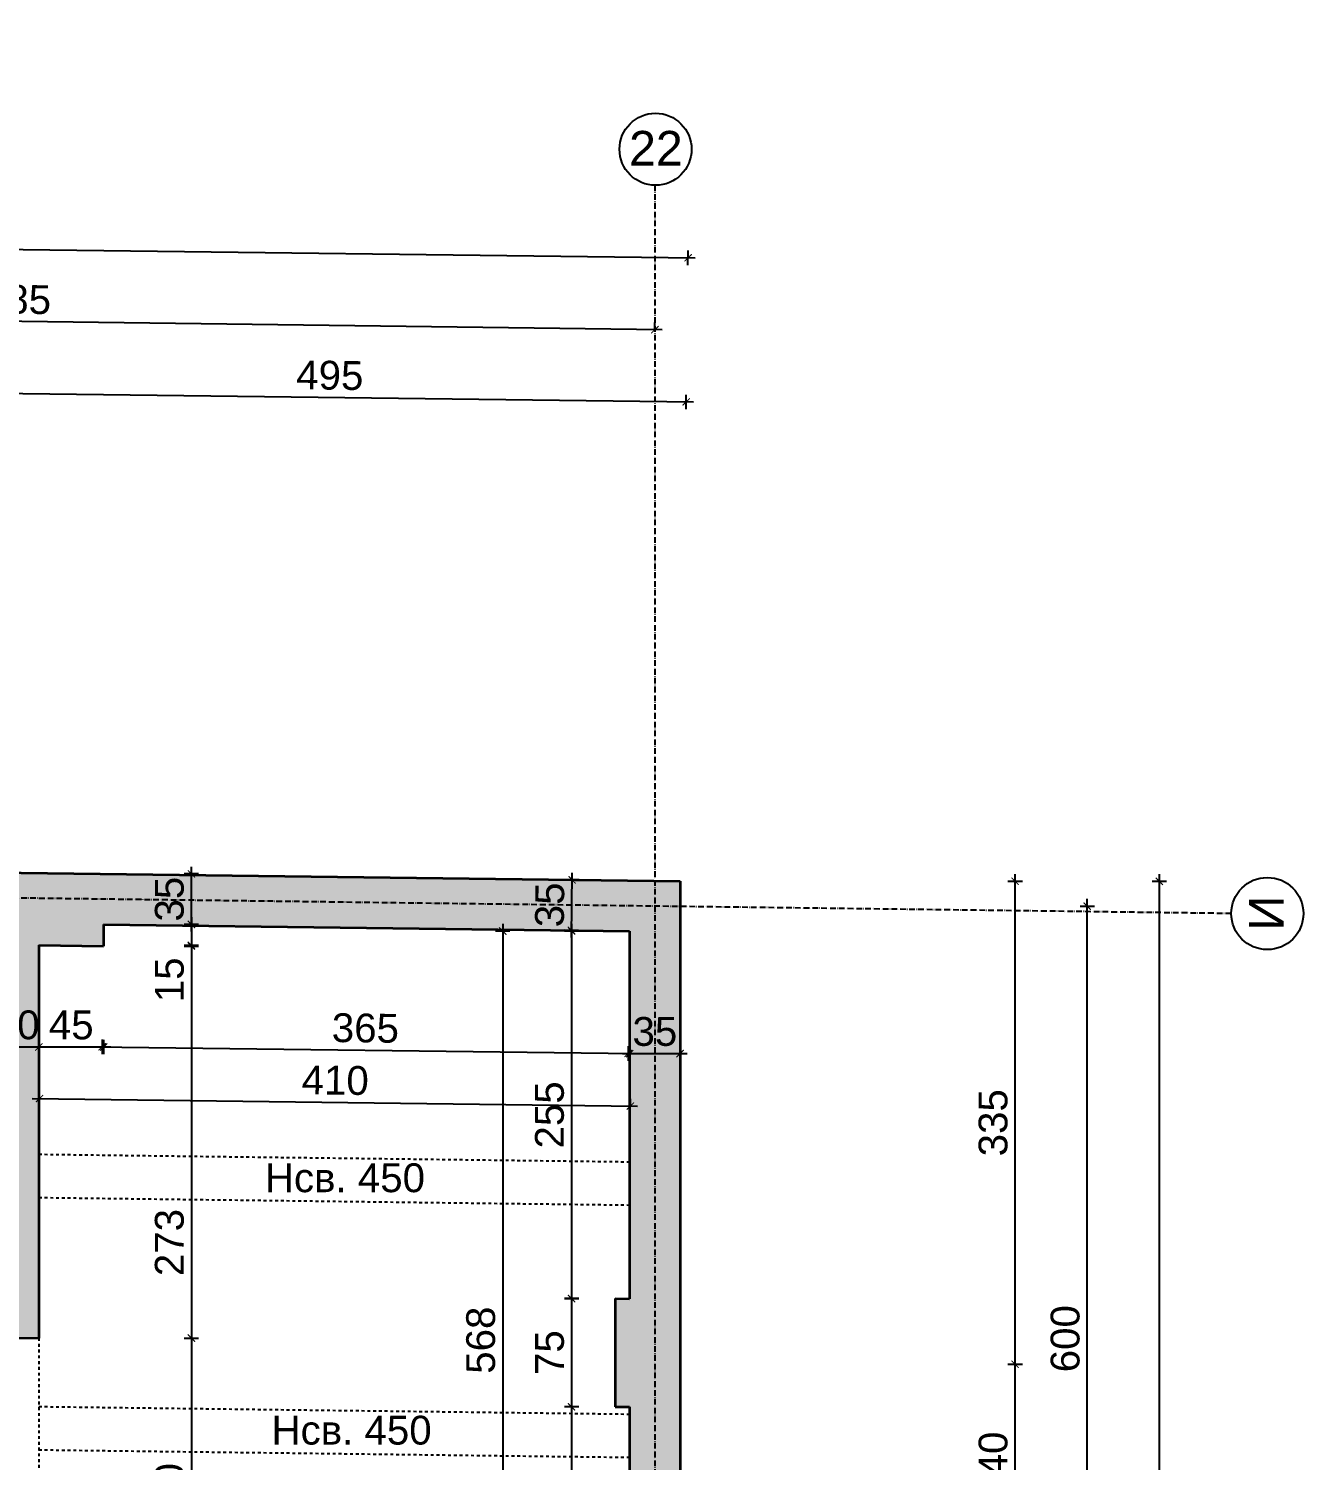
# Model space of a CAD drawing. Header units: inches. Extents: x -72385 to 39588, y -6525 to 66685.
# Drawn here: x -40674 to -39790, y 23572 to 24565 of the extents above; entities that cross this region are included whole.
import ezdxf

# ---------------------------------------------------------------- set-up
doc = ezdxf.new("R2010")
doc.units = ezdxf.units.IN
doc.header["$MEASUREMENT"] = 0
doc.linetypes.add('DashDot', pattern=[0.6, 0.4, -0.1, 0, -0.1])
doc.linetypes.add('Hidden', pattern=[0.4, 0.2, -0.2])
for name, color, linetype, lineweight in [('Надписи Hсв', 252, 'Continuous', 25), ('Надписи коти външни', 252, 'Continuous', 25), ('Надписи коти вътрешни', 252, 'Continuous', 25), ('Надписи Оси', 252, 'Continuous', 25), ('Оси', 252, 'DashDot', 25), ('Пунктир', 253, 'Hidden', 25), ('Разрезни линии', 7, 'Continuous', 35), ('Щрих стени', 254, 'Continuous', 25)]:
    doc.layers.add(name, color=color, linetype=linetype, lineweight=lineweight)
doc.styles.add('Arial Regular', font='arial.ttf')
doc.styles.get("Standard").update_dxf_attribs({"font": 'arial.ttf'})
doc.dimstyles.new('Annotative', dxfattribs={"dimscale": 0, "dimtxt": 20, "dimasz": 5, "dimexe": 5, "dimexo": 5, "dimgap": 5, "dimtad": 1, "dimdec": 0, "dimzin": 0, "dimdsep": 46, "dimtxsty": 'Standard', "dimblk": 'ARCHTICK', "dimcen": 5, "dimdle": 5, "dimadec": 0, "dimazin": 0, "dimtfac": 1, "dimtdec": 0, "dimtofl": 0, "dimtmove": 0, "dimatfit": 3, "dimldrblk": 'ARCHTICK', "dimfxl": 5, "dimfxlon": 1, "dimtolj": 1, "dimtzin": 0, "dimarcsym": 1})

# ---------------------------------------------------------------- blocks, each defined once
blk = doc.blocks.new('_ArchTick')
at = {"color": 0, "linetype": 'ByBlock', "const_width": 0.15}
blk.add_lwpolyline([(-0.5, -0.5), (0.5, 0.5)], dxfattribs=at)
blk = doc.blocks.new('*D2881')
at = {"layer": 'Defpoints', "color": 0, "ltscale": 50, "transparency": 16777216}
for p in [(-40622.34, 23943.6), (-40257.34, 23938.96), (-40258.42, 23854.05)]:
    blk.add_point(p, dxfattribs=at)
at = {"layer": 'Надписи коти вътрешни', "color": 0, "lineweight": -2, "ltscale": 50, "transparency": 16777216}
for p, q in [((-40628.42, 23858.76), (-40253.42, 23853.98)), ((-40623.35, 23863.69), (-40623.48, 23853.69)), ((-40258.35, 23859.04), (-40258.48, 23849.05))]:
    blk.add_line(p, q, dxfattribs=at)
at = {"layer": 'Надписи коти вътрешни', "color": 0, "lineweight": -2, "ltscale": 50, "transparency": 16777216, "xscale": 5, "yscale": 5, "zscale": 5}
for p, rotation in [((-40623.42, 23858.69), 179.2706286525457), ((-40258.42, 23854.05), 359.2706286525457)]:
    blk.add_blockref('_ArchTick', p, dxfattribs=dict(at, rotation=rotation))
at = {"layer": 'Надписи коти вътрешни', "color": 0, "ltscale": 50, "transparency": 16777216, "insert": (-40440.72, 23871.59), "char_height": 20, "attachment_point": 5, "rotation": 359.27063}
blk.add_mtext('\\A1;365', dxfattribs=at)
blk = doc.blocks.new('*D2882')
at = {"layer": 'Defpoints', "color": 0, "ltscale": 50, "transparency": 16777216}
for p in [(-40667.34, 23929.17), (-40622.34, 23928.6), (-40622.34, 23858.57)]:
    blk.add_point(p, dxfattribs=at)
at = {"layer": 'Надписи коти вътрешни', "color": 0, "lineweight": -2, "ltscale": 50, "transparency": 16777216}
for p, q in [((-40672.34, 23858.57), (-40617.34, 23858.57)), ((-40667.34, 23863.57), (-40667.34, 23853.57)), ((-40622.34, 23863.57), (-40622.34, 23853.57))]:
    blk.add_line(p, q, dxfattribs=at)
at = {"layer": 'Надписи коти вътрешни', "color": 0, "lineweight": -2, "ltscale": 50, "transparency": 16777216, "xscale": 5, "yscale": 5, "zscale": 5, "rotation": 180}
blk.add_blockref('_ArchTick', (-40667.34, 23858.57), dxfattribs=at)
at = {"layer": 'Надписи коти вътрешни', "color": 0, "lineweight": -2, "ltscale": 50, "transparency": 16777216, "xscale": 5, "yscale": 5, "zscale": 5}
blk.add_blockref('_ArchTick', (-40622.34, 23858.57), dxfattribs=at)
at = {"layer": 'Надписи коти вътрешни', "color": 0, "ltscale": 50, "transparency": 16777216, "insert": (-40644.84, 23873.74), "char_height": 20, "attachment_point": 5}
blk.add_mtext('\\A1;45', dxfattribs=at)
blk = doc.blocks.new('*D2883')
at = {"layer": 'Defpoints', "color": 0, "ltscale": 50, "transparency": 16777216}
for p in [(-40256.85, 23817.57), (-40667.34, 23784.16), (-40257.34, 23778.94)]:
    blk.add_point(p, dxfattribs=at)
at = {"layer": 'Надписи коти вътрешни', "color": 0, "lineweight": -2, "ltscale": 50, "transparency": 16777216}
for p, q in [((-40666.91, 23817.79), (-40666.78, 23827.79)), ((-40671.85, 23822.85), (-40251.85, 23817.51)), ((-40256.91, 23812.57), (-40256.78, 23822.57))]:
    blk.add_line(p, q, dxfattribs=at)
at = {"layer": 'Надписи коти вътрешни', "color": 0, "lineweight": -2, "ltscale": 50, "transparency": 16777216, "xscale": 5, "yscale": 5, "zscale": 5}
for p, rotation in [((-40666.85, 23822.79), 179.2706286525478), ((-40256.85, 23817.57), 359.2706286525477)]:
    blk.add_blockref('_ArchTick', p, dxfattribs=dict(at, rotation=rotation))
at = {"layer": 'Надписи коти вътрешни', "color": 0, "ltscale": 50, "transparency": 16777216, "insert": (-40461.65, 23835.39), "char_height": 20, "attachment_point": 5, "rotation": 359.27063}
blk.add_mtext('\\A1;410', dxfattribs=at)
blk = doc.blocks.new('*D2884')
at = {"layer": 'Defpoints', "color": 0, "ltscale": 50, "transparency": 16777216}
for p in [(-40257.34, 23938.96), (-40297.67, 23683.93), (-40257.34, 23683.93)]:
    blk.add_point(p, dxfattribs=at)
at = {"layer": 'Надписи коти вътрешни', "color": 0, "lineweight": -2, "ltscale": 50, "transparency": 16777216}
for p, q in [((-40292.67, 23938.96), (-40302.67, 23938.96)), ((-40297.67, 23943.96), (-40297.67, 23678.93)), ((-40292.67, 23683.93), (-40302.67, 23683.93))]:
    blk.add_line(p, q, dxfattribs=at)
at = {"layer": 'Надписи коти вътрешни', "color": 0, "lineweight": -2, "ltscale": 50, "transparency": 16777216, "xscale": 5, "yscale": 5, "zscale": 5}
for p, rotation in [((-40297.67, 23938.96), 90), ((-40297.67, 23683.93), 270)]:
    blk.add_blockref('_ArchTick', p, dxfattribs=dict(at, rotation=rotation))
at = {"layer": 'Надписи коти вътрешни', "color": 0, "ltscale": 50, "transparency": 16777216, "insert": (-40312.89, 23811.44), "char_height": 20, "attachment_point": 5, "rotation": 90}
blk.add_mtext('\\A1;255', dxfattribs=at)
blk = doc.blocks.new('*D2885')
at = {"layer": 'Defpoints', "color": 0, "ltscale": 50, "transparency": 16777216}
for p in [(-40267.34, 23684.06), (-40297.67, 23609.06), (-40267.34, 23609.06)]:
    blk.add_point(p, dxfattribs=at)
at = {"layer": 'Надписи коти вътрешни', "color": 0, "lineweight": -2, "ltscale": 50, "transparency": 16777216}
for p, q in [((-40297.67, 23689.06), (-40297.67, 23604.06)), ((-40292.67, 23684.06), (-40302.67, 23684.06)), ((-40292.67, 23609.06), (-40302.67, 23609.06))]:
    blk.add_line(p, q, dxfattribs=at)
at = {"layer": 'Надписи коти вътрешни', "color": 0, "lineweight": -2, "ltscale": 50, "transparency": 16777216, "xscale": 5, "yscale": 5, "zscale": 5}
for p, rotation in [((-40297.67, 23684.06), 90), ((-40297.67, 23609.06), 270)]:
    blk.add_blockref('_ArchTick', p, dxfattribs=dict(at, rotation=rotation))
at = {"layer": 'Надписи коти вътрешни', "color": 0, "ltscale": 50, "transparency": 16777216, "insert": (-40312.84, 23646.56), "char_height": 20, "attachment_point": 5, "rotation": 90}
blk.add_mtext('\\A1;75', dxfattribs=at)
blk = doc.blocks.new('*D2886')
at = {"layer": 'Defpoints', "color": 0, "ltscale": 50, "transparency": 16777216}
for p in [(-40257.34, 23608.93), (-40297.67, 23371.41), (-40257.34, 23371.41)]:
    blk.add_point(p, dxfattribs=at)
at = {"layer": 'Надписи коти вътрешни', "color": 0, "lineweight": -2, "ltscale": 50, "transparency": 16777216}
for p, q in [((-40292.67, 23608.93), (-40302.67, 23608.93)), ((-40297.67, 23613.93), (-40297.67, 23366.41)), ((-40292.67, 23371.41), (-40302.67, 23371.41))]:
    blk.add_line(p, q, dxfattribs=at)
at = {"layer": 'Надписи коти вътрешни', "color": 0, "lineweight": -2, "ltscale": 50, "transparency": 16777216, "xscale": 5, "yscale": 5, "zscale": 5}
for p, rotation in [((-40297.67, 23608.93), 90), ((-40297.67, 23371.41), 270)]:
    blk.add_blockref('_ArchTick', p, dxfattribs=dict(at, rotation=rotation))
at = {"layer": 'Надписи коти вътрешни', "color": 0, "ltscale": 50, "transparency": 16777216, "insert": (-40312.89, 23490.17), "char_height": 20, "attachment_point": 5, "rotation": 90}
blk.add_mtext('\\A1;238', dxfattribs=at)
blk = doc.blocks.new('*D4588')
at = {"layer": 'Defpoints', "color": 0, "ltscale": 50, "transparency": 16777216}
for p in [(-40257.34, 23938.96), (-40345.4, 23371.41), (-40257.34, 23371.41)]:
    blk.add_point(p, dxfattribs=at)
at = {"layer": 'Надписи коти вътрешни', "color": 0, "lineweight": -2, "ltscale": 50, "transparency": 16777216}
for p, q in [((-40340.4, 23938.96), (-40350.4, 23938.96)), ((-40345.4, 23943.96), (-40345.4, 23366.41)), ((-40340.4, 23371.41), (-40350.4, 23371.41))]:
    blk.add_line(p, q, dxfattribs=at)
at = {"layer": 'Надписи коти вътрешни', "color": 0, "lineweight": -2, "ltscale": 50, "transparency": 16777216, "xscale": 5, "yscale": 5, "zscale": 5}
for p, rotation in [((-40345.4, 23938.96), 90), ((-40345.4, 23371.41), 270)]:
    blk.add_blockref('_ArchTick', p, dxfattribs=dict(at, rotation=rotation))
at = {"layer": 'Надписи коти вътрешни', "color": 0, "ltscale": 50, "transparency": 16777216, "insert": (-40360.61, 23655.18), "char_height": 20, "attachment_point": 5, "rotation": 90}
blk.add_mtext('\\A1;568', dxfattribs=at)
blk = doc.blocks.new('*D7330')
at = {"layer": 'Defpoints', "color": 0, "ltscale": 50, "transparency": 16777216}
for p in [(-40622.34, 23943.6), (-40622.34, 23928.6), (-40561.44, 23928.6)]:
    blk.add_point(p, dxfattribs=at)
at = {"layer": 'Надписи коти вътрешни', "color": 0, "lineweight": -2, "ltscale": 50, "transparency": 16777216}
for p, q in [((-40561.44, 23948.6), (-40561.44, 23928.6)), ((-40566.44, 23943.6), (-40556.44, 23943.6)), ((-40566.44, 23928.6), (-40556.44, 23928.6)), ((-40561.44, 23928.6), (-40561.44, 23886.68))]:
    blk.add_line(p, q, dxfattribs=at)
at = {"layer": 'Надписи коти вътрешни', "color": 0, "lineweight": -2, "ltscale": 50, "transparency": 16777216, "xscale": 5, "yscale": 5, "zscale": 5}
for p, rotation in [((-40561.44, 23943.6), 90), ((-40561.44, 23928.6), 270)]:
    blk.add_blockref('_ArchTick', p, dxfattribs=dict(at, rotation=rotation))
at = {"layer": 'Надписи коти вътрешни', "color": 0, "ltscale": 50, "transparency": 16777216, "insert": (-40576.65, 23905.14), "char_height": 20, "attachment_point": 5, "rotation": 90}
blk.add_mtext('\\A1;15', dxfattribs=at)
blk = doc.blocks.new('*D8186')
at = {"layer": 'Defpoints', "color": 0, "ltscale": 50, "transparency": 16777216}
for p in [(-40667.34, 23929.17), (-40667.34, 23656.65), (-40561.44, 23656.65)]:
    blk.add_point(p, dxfattribs=at)
at = {"layer": 'Надписи коти вътрешни', "color": 0, "lineweight": -2, "ltscale": 50, "transparency": 16777216}
for p, q in [((-40566.44, 23929.17), (-40556.44, 23929.17)), ((-40561.44, 23934.17), (-40561.44, 23651.65)), ((-40566.44, 23656.65), (-40556.44, 23656.65))]:
    blk.add_line(p, q, dxfattribs=at)
at = {"layer": 'Надписи коти вътрешни', "color": 0, "lineweight": -2, "ltscale": 50, "transparency": 16777216, "xscale": 5, "yscale": 5, "zscale": 5}
for p, rotation in [((-40561.44, 23929.17), 90), ((-40561.44, 23656.65), 270)]:
    blk.add_blockref('_ArchTick', p, dxfattribs=dict(at, rotation=rotation))
at = {"layer": 'Надписи коти вътрешни', "color": 0, "ltscale": 50, "transparency": 16777216, "insert": (-40576.66, 23722.9), "char_height": 20, "attachment_point": 5, "rotation": 90}
blk.add_mtext('\\A1;273', dxfattribs=at)
blk = doc.blocks.new('*D3110')
at = {"layer": 'Defpoints', "color": 0, "ltscale": 50, "transparency": 16777216}
for p in [(-40667.34, 23656.65), (-40667.34, 23436.63), (-40561.44, 23436.63)]:
    blk.add_point(p, dxfattribs=at)
at = {"layer": 'Надписи коти вътрешни', "color": 0, "lineweight": -2, "ltscale": 50, "transparency": 16777216}
for p, q in [((-40566.44, 23656.65), (-40556.44, 23656.65)), ((-40561.44, 23661.65), (-40561.44, 23431.63)), ((-40566.44, 23436.63), (-40556.44, 23436.63))]:
    blk.add_line(p, q, dxfattribs=at)
at = {"layer": 'Надписи коти вътрешни', "color": 0, "lineweight": -2, "ltscale": 50, "transparency": 16777216, "xscale": 5, "yscale": 5, "zscale": 5}
for p, rotation in [((-40561.44, 23656.65), 90), ((-40561.44, 23436.63), 270)]:
    blk.add_blockref('_ArchTick', p, dxfattribs=dict(at, rotation=rotation))
at = {"layer": 'Надписи коти вътрешни', "color": 0, "ltscale": 50, "transparency": 16777216, "insert": (-40576.65, 23546.64), "char_height": 20, "attachment_point": 5, "rotation": 90}
blk.add_mtext('\\A1;220', dxfattribs=at)
blk = doc.blocks.new('*D5768')
at = {"layer": 'Defpoints', "color": 0, "ltscale": 50, "transparency": 16777216}
for p in [(-41124.84, 24367.53), (-41124.84, 24367.53), (-40239.84, 24356.12)]:
    blk.add_point(p, dxfattribs=at)
at = {"layer": 'Надписи коти външни', "color": 0, "lineweight": -2, "ltscale": 50, "transparency": 16777216}
for p, q in [((-41124.84, 24367.53), (-41124.77, 24372.53)), ((-40234.84, 24356.06), (-41129.84, 24367.6)), ((-40239.84, 24356.12), (-40239.77, 24361.12))]:
    blk.add_line(p, q, dxfattribs=at)
at = {"layer": 'Надписи коти външни', "color": 0, "lineweight": -2, "ltscale": 50, "transparency": 16777216, "xscale": 5, "yscale": 5, "zscale": 5}
for p, rotation in [((-41124.84, 24367.53), 179.2613306404161), ((-40239.84, 24356.12), 359.2613306404161)]:
    blk.add_blockref('_ArchTick', p, dxfattribs=dict(at, rotation=rotation))
at = {"layer": 'Надписи коти външни', "color": 0, "ltscale": 50, "transparency": 16777216, "insert": (-40682.14, 24377.04), "char_height": 20, "attachment_point": 5, "rotation": 359.26133}
blk.add_mtext('\\A1;885', dxfattribs=at)
blk = doc.blocks.new('*D5760')
at = {"layer": 'Defpoints', "color": 0, "ltscale": 50, "transparency": 16777216}
for p in [(-40216.83, 24405.98), (-52317.34, 24127.49), (-40222.34, 23973.51)]:
    blk.add_point(p, dxfattribs=at)
at = {"layer": 'Надписи коти външни', "color": 0, "lineweight": -2, "ltscale": 50, "transparency": 16777216}
for p, q in [((-52311.9, 24554.95), (-52311.77, 24564.95)), ((-52316.83, 24560.02), (-40211.83, 24405.91)), ((-40216.9, 24400.98), (-40216.77, 24410.98))]:
    blk.add_line(p, q, dxfattribs=at)
at = {"layer": 'Надписи коти външни', "color": 0, "lineweight": -2, "ltscale": 50, "transparency": 16777216, "xscale": 5, "yscale": 5, "zscale": 5}
for p, rotation in [((-52311.83, 24559.95), 179.2706286525472), ((-40216.83, 24405.98), 359.2706286525473)]:
    blk.add_blockref('_ArchTick', p, dxfattribs=dict(at, rotation=rotation))
at = {"layer": 'Надписи коти външни', "color": 0, "ltscale": 50, "transparency": 16777216, "insert": (-46264.14, 24498.18), "char_height": 20, "attachment_point": 5, "rotation": 359.27063}
blk.add_mtext('\\A1;12095', dxfattribs=at)
blk = doc.blocks.new('*D5783')
at = {"layer": 'Defpoints', "color": 0, "ltscale": 50, "transparency": 16777216}
for p in [(-40222.34, 23638.49), (-39989.84, 23638.49), (-40222.34, 23498.47)]:
    blk.add_point(p, dxfattribs=at)
at = {"layer": 'Надписи коти външни', "color": 0, "lineweight": -2, "ltscale": 50, "transparency": 16777216}
for p, q in [((-39994.84, 23638.49), (-39984.84, 23638.49)), ((-39989.84, 23493.47), (-39989.84, 23643.49)), ((-39994.84, 23498.47), (-39984.84, 23498.47))]:
    blk.add_line(p, q, dxfattribs=at)
at = {"layer": 'Надписи коти външни', "color": 0, "lineweight": -2, "ltscale": 50, "transparency": 16777216, "xscale": 5, "yscale": 5, "zscale": 5}
for p, rotation in [((-39989.84, 23638.49), 90), ((-39989.84, 23498.47), 270)]:
    blk.add_blockref('_ArchTick', p, dxfattribs=dict(at, rotation=rotation))
at = {"layer": 'Надписи коти външни', "color": 0, "ltscale": 50, "transparency": 16777216, "insert": (-40005.05, 23568.48), "char_height": 20, "attachment_point": 5, "rotation": 90}
blk.add_mtext('\\A1;140', dxfattribs=at)
blk = doc.blocks.new('*D5811')
at = {"layer": 'Defpoints', "color": 0, "ltscale": 50, "transparency": 16777216}
for p in [(-40222.34, 23973.51), (-39989.84, 23973.51), (-40222.34, 23638.49)]:
    blk.add_point(p, dxfattribs=at)
at = {"layer": 'Надписи коти външни', "color": 0, "lineweight": -2, "ltscale": 50, "transparency": 16777216}
for p, q in [((-39989.84, 23633.49), (-39989.84, 23978.51)), ((-39994.84, 23973.51), (-39984.84, 23973.51)), ((-39994.84, 23638.49), (-39984.84, 23638.49))]:
    blk.add_line(p, q, dxfattribs=at)
at = {"layer": 'Надписи коти външни', "color": 0, "lineweight": -2, "ltscale": 50, "transparency": 16777216, "xscale": 5, "yscale": 5, "zscale": 5}
for p, rotation in [((-39989.84, 23973.51), 90), ((-39989.84, 23638.49), 270)]:
    blk.add_blockref('_ArchTick', p, dxfattribs=dict(at, rotation=rotation))
at = {"layer": 'Надписи коти външни', "color": 0, "ltscale": 50, "transparency": 16777216, "insert": (-40005.06, 23806), "char_height": 20, "attachment_point": 5, "rotation": 90}
blk.add_mtext('\\A1;335', dxfattribs=at)
blk = doc.blocks.new('*D5812')
at = {"layer": 'Defpoints', "color": 0, "ltscale": 50, "transparency": 16777216}
for p in [(-40222.34, 23973.51), (-40222.34, 22138.36), (-39889.84, 22138.36)]:
    blk.add_point(p, dxfattribs=at)
at = {"layer": 'Надписи коти външни', "color": 0, "lineweight": -2, "ltscale": 50, "transparency": 16777216}
for p, q in [((-39889.84, 23978.51), (-39889.84, 22133.36)), ((-39894.84, 23973.51), (-39884.84, 23973.51)), ((-39894.84, 22138.36), (-39884.84, 22138.36))]:
    blk.add_line(p, q, dxfattribs=at)
at = {"layer": 'Надписи коти външни', "color": 0, "lineweight": -2, "ltscale": 50, "transparency": 16777216, "xscale": 5, "yscale": 5, "zscale": 5}
for p, rotation in [((-39889.84, 23973.51), 90), ((-39889.84, 22138.36), 270)]:
    blk.add_blockref('_ArchTick', p, dxfattribs=dict(at, rotation=rotation))
at = {"layer": 'Надписи коти външни', "color": 0, "ltscale": 50, "transparency": 16777216, "insert": (-39905.06, 23055.94), "char_height": 20, "attachment_point": 5, "rotation": 90}
blk.add_mtext('\\A1;1835', dxfattribs=at)
blk = doc.blocks.new('*D5815')
at = {"layer": 'Defpoints', "color": 0, "ltscale": 50, "transparency": 16777216}
for p in [(-40239.84, 23956.23), (-39939.84, 23956.23), (-40239.84, 23356.19)]:
    blk.add_point(p, dxfattribs=at)
at = {"layer": 'Надписи коти външни', "color": 0, "lineweight": -2, "ltscale": 50, "transparency": 16777216}
for p, q in [((-39944.84, 23956.23), (-39934.84, 23956.23)), ((-39939.84, 23351.19), (-39939.84, 23961.23)), ((-39944.84, 23356.19), (-39934.84, 23356.19))]:
    blk.add_line(p, q, dxfattribs=at)
at = {"layer": 'Надписи коти външни', "color": 0, "lineweight": -2, "ltscale": 50, "transparency": 16777216, "xscale": 5, "yscale": 5, "zscale": 5}
for p, rotation in [((-39939.84, 23956.23), 90), ((-39939.84, 23356.19), 270)]:
    blk.add_blockref('_ArchTick', p, dxfattribs=dict(at, rotation=rotation))
at = {"layer": 'Надписи коти външни', "color": 0, "ltscale": 50, "transparency": 16777216, "insert": (-39955.05, 23656.21), "char_height": 20, "attachment_point": 5, "rotation": 90}
blk.add_mtext('\\A1;600', dxfattribs=at)
blk = doc.blocks.new('*D5833')
at = {"layer": 'Defpoints', "color": 0, "ltscale": 50, "transparency": 16777216}
for p in [(-40218.1, 24306.04), (-40717.34, 23979.81), (-40222.34, 23973.51)]:
    blk.add_point(p, dxfattribs=at)
at = {"layer": 'Надписи коти външни', "color": 0, "lineweight": -2, "ltscale": 50, "transparency": 16777216}
for p, q in [((-40718.1, 24312.4), (-40213.1, 24305.97)), ((-40713.17, 24307.34), (-40713.04, 24317.34)), ((-40218.17, 24301.04), (-40218.04, 24311.04))]:
    blk.add_line(p, q, dxfattribs=at)
at = {"layer": 'Надписи коти външни', "color": 0, "lineweight": -2, "ltscale": 50, "transparency": 16777216, "xscale": 5, "yscale": 5, "zscale": 5}
for p, rotation in [((-40713.1, 24312.34), 179.2706286525475), ((-40218.1, 24306.04), 359.2706286525475)]:
    blk.add_blockref('_ArchTick', p, dxfattribs=dict(at, rotation=rotation))
at = {"layer": 'Надписи коти външни', "color": 0, "ltscale": 50, "transparency": 16777216, "insert": (-40465.41, 24324.4), "char_height": 20, "attachment_point": 5, "rotation": 359.27063}
blk.add_mtext('\\A1;495', dxfattribs=at)
blk = doc.blocks.new('*D7307')
at = {"layer": 'Defpoints', "color": 0, "ltscale": 10, "transparency": 16777216}
for p in [(-40697.34, 23873.77), (-40667.34, 23873.77), (-40667.34, 23858.57)]:
    blk.add_point(p, dxfattribs=at)
at = {"layer": 'Надписи коти вътрешни', "color": 0, "lineweight": -2, "ltscale": 10, "transparency": 16777216}
for p, q in [((-40702.34, 23858.57), (-40662.34, 23858.57)), ((-40697.34, 23863.57), (-40697.34, 23853.57)), ((-40667.34, 23863.57), (-40667.34, 23853.57))]:
    blk.add_line(p, q, dxfattribs=at)
at = {"layer": 'Надписи коти вътрешни', "color": 0, "lineweight": -2, "ltscale": 10, "transparency": 16777216, "xscale": 5, "yscale": 5, "zscale": 5, "rotation": 180}
blk.add_blockref('_ArchTick', (-40697.34, 23858.57), dxfattribs=at)
at = {"layer": 'Надписи коти вътрешни', "color": 0, "lineweight": -2, "ltscale": 10, "transparency": 16777216, "xscale": 5, "yscale": 5, "zscale": 5}
blk.add_blockref('_ArchTick', (-40667.34, 23858.57), dxfattribs=at)
at = {"layer": 'Надписи коти вътрешни', "color": 0, "ltscale": 10, "transparency": 16777216, "insert": (-40682.34, 23873.79), "char_height": 20, "attachment_point": 5}
blk.add_mtext('\\A1;30', dxfattribs=at)
blk = doc.blocks.new('*D7308')
at = {"layer": 'Defpoints', "color": 0, "ltscale": 10, "transparency": 16777216}
for p in [(-40257.34, 23870.93), (-40222.34, 23870.93), (-40222.34, 23853.98)]:
    blk.add_point(p, dxfattribs=at)
at = {"layer": 'Надписи коти вътрешни', "color": 0, "lineweight": -2, "ltscale": 10, "transparency": 16777216}
for p, q in [((-40257.34, 23858.98), (-40257.34, 23848.98)), ((-40222.34, 23858.98), (-40222.34, 23848.98)), ((-40262.34, 23853.98), (-40217.34, 23853.98))]:
    blk.add_line(p, q, dxfattribs=at)
at = {"layer": 'Надписи коти вътрешни', "color": 0, "lineweight": -2, "ltscale": 10, "transparency": 16777216, "xscale": 5, "yscale": 5, "zscale": 5, "rotation": 180}
blk.add_blockref('_ArchTick', (-40257.34, 23853.98), dxfattribs=at)
at = {"layer": 'Надписи коти вътрешни', "color": 0, "lineweight": -2, "ltscale": 10, "transparency": 16777216, "xscale": 5, "yscale": 5, "zscale": 5}
blk.add_blockref('_ArchTick', (-40222.34, 23853.98), dxfattribs=at)
at = {"layer": 'Надписи коти вътрешни', "color": 0, "ltscale": 10, "transparency": 16777216, "insert": (-40239.84, 23869.2), "char_height": 20, "attachment_point": 5}
blk.add_mtext('\\A1;35', dxfattribs=at)
blk = doc.blocks.new('*D7329')
at = {"layer": 'Defpoints', "color": 0, "ltscale": 10, "transparency": 16777216}
for p in [(-40561.44, 23978.6), (-40524.46, 23978.6), (-40524.46, 23943.6)]:
    blk.add_point(p, dxfattribs=at)
at = {"layer": 'Надписи коти вътрешни', "color": 0, "lineweight": -2, "ltscale": 10, "transparency": 16777216}
for p, q in [((-40556.44, 23978.6), (-40566.44, 23978.6)), ((-40561.44, 23938.6), (-40561.44, 23983.6)), ((-40556.44, 23943.6), (-40566.44, 23943.6))]:
    blk.add_line(p, q, dxfattribs=at)
at = {"layer": 'Надписи коти вътрешни', "color": 0, "lineweight": -2, "ltscale": 10, "transparency": 16777216, "xscale": 5, "yscale": 5, "zscale": 5}
for p, rotation in [((-40561.44, 23978.6), 90), ((-40561.44, 23943.6), 270)]:
    blk.add_blockref('_ArchTick', p, dxfattribs=dict(at, rotation=rotation))
at = {"layer": 'Надписи коти вътрешни', "color": 0, "ltscale": 10, "transparency": 16777216, "insert": (-40576.66, 23961.1), "char_height": 20, "attachment_point": 5, "rotation": 90}
blk.add_mtext('\\A1;35', dxfattribs=at)
blk = doc.blocks.new('*D7439')
at = {"layer": 'Defpoints', "color": 0, "ltscale": 10, "transparency": 16777216}
for p in [(-40297.29, 23974.47), (-40273.54, 23974.16), (-40273.99, 23939.17)]:
    blk.add_point(p, dxfattribs=at)
at = {"layer": 'Надписи коти вътрешни', "color": 0, "lineweight": -2, "ltscale": 10, "transparency": 16777216}
for p, q in [((-40292.29, 23974.4), (-40302.29, 23974.53)), ((-40297.79, 23934.47), (-40297.22, 23979.47)), ((-40292.73, 23939.41), (-40302.73, 23939.53))]:
    blk.add_line(p, q, dxfattribs=at)
at = {"layer": 'Надписи коти вътрешни', "color": 0, "lineweight": -2, "ltscale": 10, "transparency": 16777216, "xscale": 5, "yscale": 5, "zscale": 5}
for p, rotation in [((-40297.29, 23974.47), 89.27062865254551), ((-40297.73, 23939.47), 269.2706286525456)]:
    blk.add_blockref('_ArchTick', p, dxfattribs=dict(at, rotation=rotation))
at = {"layer": 'Надписи коти вътрешни', "color": 0, "ltscale": 10, "transparency": 16777216, "insert": (-40312.73, 23957.16), "char_height": 20, "attachment_point": 5, "rotation": 89.27063}
blk.add_mtext('\\A1;35', dxfattribs=at)

msp = doc.modelspace()

# ---------------------------------------------------------------- hatches: boundary and pattern name
at = {"layer": 'Щрих стени', "ltscale": 10}
h = msp.add_hatch(color=256, dxfattribs=at)
h.dxf.hatch_style = 1
h.paths.add_polyline_path([(-42607.34, 24003.88), (-42642.34, 24004.32), (-42642.34, 23969.32), (-42607.34, 23968.87)])
h.paths.add_polyline_path([(-42094.84, 23394.8), (-42299.84, 23397.41), (-42299.84, 23427.37), (-42309.84, 23427.49), (-42309.84, 23920.08), (-42307.34, 23920.05), (-42307.34, 24000.06), (-42342.34, 24000.5), (-42342.34, 23920.49), (-42339.84, 23920.46), (-42339.84, 23427.87), (-42349.84, 23428), (-42349.84, 23398.05), (-42549.84, 23400.59), (-42549.84, 23370.59), (-42349.84, 23368.05), (-42349.84, 23337.99), (-42299.84, 23337.36), (-42299.84, 23367.41), (-42094.84, 23364.8)])
h.paths.add_polyline_path([(-42007.34, 23996.24), (-42042.34, 23996.68), (-42042.34, 23961.68), (-42007.34, 23961.23)])
h.paths.add_polyline_path([(-41499.84, 23387.23), (-41699.84, 23389.77), (-41699.84, 23419.73), (-41709.84, 23419.85), (-41709.84, 23912.44), (-41707.34, 23912.41), (-41707.34, 23992.42), (-41742.34, 23992.86), (-41742.34, 23912.86), (-41739.84, 23912.82), (-41739.84, 23420.24), (-41774.84, 23420.68), (-41774.84, 23390.73), (-41934.84, 23392.76), (-41934.84, 23362.76), (-41749.84, 23360.41), (-41749.84, 23330.36), (-41699.84, 23329.72), (-41699.84, 23359.77), (-41499.84, 23357.22)])
h.paths.add_polyline_path([(-41407.34, 23988.6), (-41442.34, 23989.04), (-41442.34, 23954.04), (-41407.34, 23953.6)])
h.paths.add_polyline_path([(-40222.34, 23973.51), (-40717.34, 23979.81), (-40717.34, 23964.81), (-40907.34, 23967.23), (-40907.34, 23982.23), (-41142.34, 23985.22), (-41142.34, 23905.22), (-41107.34, 23904.77), (-41107.34, 23949.78), (-40697.34, 23944.56), (-40697.34, 23657.03), (-40667.34, 23656.65), (-40667.34, 23929.17), (-40622.34, 23928.6), (-40622.34, 23943.6), (-40257.34, 23938.96), (-40257.34, 23683.93), (-40267.34, 23684.06), (-40267.34, 23609.06), (-40257.34, 23608.93), (-40257.34, 23371.41), (-40497.34, 23374.46), (-40497.34, 23344.46), (-40257.34, 23341.41), (-40257.34, 23098.89), (-40267.34, 23099.01), (-40267.34, 23024.01), (-40257.34, 23023.88), (-40257.34, 22773.86), (-40647.34, 22778.83), (-40647.34, 22798.83), (-40667.34, 22799.08), (-40667.34, 22819.08), (-40697.34, 22819.47), (-40697.34, 22779.46), (-40732.34, 22779.91), (-40732.34, 22749.91), (-40207.34, 22743.22), (-40207.34, 22763.22), (-40222.34, 22763.41)])
h.paths.add_polyline_path([(-40597.34, 23405.74), (-40667.34, 23406.63), (-40667.34, 23436.63), (-40697.34, 23437.02), (-40697.34, 23377.01), (-41069.84, 23381.75), (-41069.84, 23407.01), (-41199.84, 23408.66), (-41199.84, 23383.41), (-41339.84, 23385.19), (-41339.84, 23355.19), (-41199.84, 23353.41), (-41199.84, 23328.66), (-41142.34, 23327.93), (-41142.34, 23297.92), (-41112.34, 23297.54), (-41112.34, 23327.54), (-41069.84, 23327), (-41069.84, 23351.75), (-40697.34, 23347.01), (-40697.34, 22919.47), (-40667.34, 22919.09), (-40667.34, 23346.63), (-40597.34, 23345.74)])
h.paths.add_polyline_path([(-41112.34, 23137.53), (-41142.34, 23137.91), (-41142.34, 23082.65), (-41949.84, 23092.93), (-41949.84, 23062.93), (-41749.84, 23060.38), (-41749.84, 22910.37), (-41744.84, 22910.31), (-41744.84, 23060.32), (-41207.34, 23053.48), (-41207.34, 22983.47), (-41142.34, 22982.64), (-41142.34, 22792.63), (-41182.34, 22793.14), (-41182.34, 22728.13), (-41699.84, 22734.72), (-41699.84, 22819.73), (-41749.84, 22820.36), (-41749.84, 22765.36), (-41774.84, 22765.68), (-41774.84, 22730.67), (-41754.84, 22730.42), (-41142.34, 22722.62), (-41142.34, 22185.08), (-41707.34, 22192.27), (-41707.34, 22237.28), (-41742.34, 22237.72), (-41742.34, 22157.71), (-41738.03, 22019.81), (-41401.27, 22028.66), (-41401.8, 22048.66), (-41708.66, 22040.59), (-41712, 22147.33), (-41124.55, 22139.85), (-41121.98, 22056.01), (-41321.83, 22050.76), (-41321.3, 22030.77), (-41291.31, 22031.56), (-41289.48, 21971.58), (-41269.48, 21972.11), (-41271.32, 22032.08), (-41121.37, 22036.02), (-41116.17, 21866.1), (-41098.68, 21866.56), (-41107.34, 22149.63), (-41097.34, 22149.5), (-41097.34, 22184.51), (-41112.34, 22184.7), (-41112.34, 22404.71), (-41077.34, 22404.27), (-41077.34, 22434.27), (-41112.34, 22434.72), (-41112.34, 22754.74), (-41042.34, 22753.85), (-41042.34, 22783.85), (-41087.34, 22784.43), (-41087.34, 22804.43), (-41112.34, 22804.75)])

# ---------------------------------------------------------------- linework, layer by layer
at = {"layer": 'Надписи Оси', "ltscale": 50}
for centre in [(-40239.4, 24481.27), (-39814.84, 23951.14)]:
    msp.add_circle(centre, 25, dxfattribs=at)
at = {"layer": 'Оси', "ltscale": 10}
for p, q in [((-40239.84, 24456.27), (-40239.84, 21656.05)), ((-39839.84, 23951.14), (-52799.84, 24116.13))]:
    msp.add_line(p, q, dxfattribs=at)
at = {"layer": 'Пунктир', "ltscale": 10}
for p, q in [((-40667.34, 23784.16), (-40257.34, 23778.94)), ((-40667.34, 23754.16), (-40257.34, 23748.94)), ((-40667.34, 23656.65), (-40667.34, 23436.63)), ((-40667.34, 23609.15), (-40257.34, 23603.93)), ((-40667.34, 23579.15), (-40257.34, 23573.93))]:
    msp.add_line(p, q, dxfattribs=at)
at = {"layer": 'Разрезни линии', "ltscale": 50}
for p, q in [((-40717.34, 23979.81), (-40222.34, 23973.51)), ((-40222.34, 23973.51), (-40222.34, 22763.41)), ((-40622.34, 23943.6), (-40257.34, 23938.96)), ((-40622.34, 23943.6), (-40622.34, 23928.6)), ((-40257.34, 23938.96), (-40257.34, 23683.93)), ((-40667.34, 23929.17), (-40667.34, 23656.65)), ((-40667.34, 23929.17), (-40622.34, 23928.6)), ((-40267.34, 23684.06), (-40257.34, 23683.93)), ((-40267.34, 23684.06), (-40267.34, 23609.06)), ((-40697.34, 23657.03), (-40667.34, 23656.65)), ((-40267.34, 23609.06), (-40257.34, 23608.93)), ((-40257.34, 23608.93), (-40257.34, 23371.41))]:
    msp.add_line(p, q, dxfattribs=at)

# ---------------------------------------------------------------- texts
at = {"layer": 'Надписи Hсв', "ltscale": 100, "char_height": 20, "width": 180.4891, "attachment_point": 1, "style": 'Arial Regular'}
for insert in [(-40510.47, 23777.85), (-40505.86, 23602.77)]:
    msp.add_mtext('\\pxt8;Hсв. 450', dxfattribs=dict(at, insert=insert))
at = {"layer": 'Надписи Оси', "ltscale": 100, "insert": (-40252.72, 24493.99), "char_height": 24, "width": 27.2128, "attachment_point": 1, "style": 'Arial Regular'}
msp.add_mtext('\\pxqc;22', dxfattribs=at)
at = {"layer": 'Надписи Оси', "ltscale": 100, "insert": (-39827.56, 23937.82), "char_height": 24, "width": 27.2128, "attachment_point": 1, "rotation": 90, "style": 'Arial Regular'}
msp.add_mtext('\\pxqc;И', dxfattribs=at)

# ---------------------------------------------------------------- dimensions: what is measured, and where the dimension line sits
at = {"layer": 'Надписи коти външни', "ltscale": 50}
dim = msp.add_aligned_dim(p1=(-52317.34, 24127.49), p2=(-40222.34, 23973.51), distance=432.5, text='12095', dimstyle='Annotative', override={"dimscale": 0, "dimtix": 0, "dimtofl": 0, "dimtmove": 0, "dimatfit": 3}, dxfattribs=at)
dim.commit()
dim.dimension.update_dxf_attribs({"geometry": '*D5760', "text_midpoint": (-46264.14, 24498.18)})
for p1, p2, distance, picture, middle in [((-40239.84, 24356.12), (-41124.84, 24367.53), 0, '*D5768', (-40682.14, 24377.04)), ((-40717.34, 23979.81), (-40222.34, 23973.51), 332.55, '*D5833', (-40465.41, 24324.4)), ((-40222.34, 23638.49), (-40222.34, 23973.51), -232.5, '*D5811', (-40005.06, 23806)), ((-40222.34, 23973.51), (-40222.34, 22138.36), 332.5, '*D5812', (-39905.06, 23055.94)), ((-40239.84, 23356.19), (-40239.84, 23956.23), -300, '*D5815', (-39955.05, 23656.21)), ((-40222.34, 23498.47), (-40222.34, 23638.49), -232.5, '*D5783', (-40005.05, 23568.48))]:
    dim = msp.add_aligned_dim(p1=p1, p2=p2, distance=distance, dimstyle='Annotative', override={"dimscale": 0, "dimtix": 0, "dimtofl": 0, "dimtmove": 0, "dimatfit": 3}, dxfattribs=at)
    dim.commit()
    dim.dimension.update_dxf_attribs({"geometry": picture, "text_midpoint": middle})
at = {"layer": 'Надписи коти вътрешни', "ltscale": 10}
for base, p1, p2, angle, picture, middle in [((-40561.44, 23978.6), (-40524.46, 23943.6), (-40524.46, 23978.6), 90, '*D7329', (-40561.44, 23961.1)), ((-40297.29, 23974.47), (-40273.99, 23939.17), (-40273.54, 23974.16), 89.27063, '*D7439', (-40297.51, 23956.97)), ((-40667.34, 23858.57), (-40697.34, 23873.77), (-40667.34, 23873.77), 0, '*D7307', (-40682.34, 23858.57)), ((-40222.34, 23853.98), (-40257.34, 23870.93), (-40222.34, 23870.93), 0, '*D7308', (-40239.84, 23853.98))]:
    dim = msp.add_linear_dim(base=base, p1=p1, p2=p2, angle=angle, dimstyle='Annotative', override={"dimscale": 0, "dimtix": 0, "dimtofl": 0, "dimtmove": 0, "dimatfit": 3}, dxfattribs=at)
    dim.commit()
    dim.dimension.update_dxf_attribs({"geometry": picture, "text_midpoint": middle, "dimtype": 129})
at = {"layer": 'Надписи коти вътрешни', "ltscale": 50}
for base, p1, p2, picture, middle in [((-40561.44, 23928.6), (-40622.34, 23943.6), (-40622.34, 23928.6), '*D7330', (-40561.44, 23905.14)), ((-40561.44, 23656.65), (-40667.34, 23929.17), (-40667.34, 23656.65), '*D8186', (-40561.44, 23722.9))]:
    dim = msp.add_linear_dim(base=base, p1=p1, p2=p2, angle=90, dimstyle='Annotative', override={"dimscale": 0, "dimtix": 0, "dimtofl": 0, "dimtmove": 0, "dimatfit": 3}, dxfattribs=at)
    dim.commit()
    dim.dimension.update_dxf_attribs({"geometry": picture, "text_midpoint": middle, "dimtype": 128})
for p1, p2, distance, picture, middle in [((-40622.34, 23943.6), (-40257.34, 23938.96), -84.92, '*D2881', (-40440.72, 23871.59)), ((-40667.34, 23784.16), (-40257.34, 23778.94), 38.63, '*D2883', (-40461.65, 23835.39))]:
    dim = msp.add_aligned_dim(p1=p1, p2=p2, distance=distance, dimstyle='Annotative', override={"dimscale": 0, "dimtix": 0, "dimtofl": 0, "dimtmove": 0, "dimatfit": 3}, dxfattribs=at)
    dim.commit()
    dim.dimension.update_dxf_attribs({"geometry": picture, "text_midpoint": middle})
for base, p1, p2, picture, middle in [((-40345.4, 23371.41), (-40257.34, 23938.96), (-40257.34, 23371.41), '*D4588', (-40360.61, 23655.18)), ((-40297.67, 23683.93), (-40257.34, 23938.96), (-40257.34, 23683.93), '*D2884', (-40312.89, 23811.44)), ((-40297.67, 23609.06), (-40267.34, 23684.06), (-40267.34, 23609.06), '*D2885', (-40312.84, 23646.56)), ((-40561.44, 23436.63), (-40667.34, 23656.65), (-40667.34, 23436.63), '*D3110', (-40576.65, 23546.64)), ((-40297.67, 23371.41), (-40257.34, 23608.93), (-40257.34, 23371.41), '*D2886', (-40312.89, 23490.17))]:
    dim = msp.add_linear_dim(base=base, p1=p1, p2=p2, angle=90, dimstyle='Annotative', override={"dimscale": 0, "dimtix": 0, "dimtofl": 0, "dimtmove": 0, "dimatfit": 3}, dxfattribs=at)
    dim.commit()
    dim.dimension.update_dxf_attribs({"geometry": picture, "text_midpoint": middle})
dim = msp.add_linear_dim(base=(-40622.34, 23858.57), p1=(-40667.34, 23929.17), p2=(-40622.34, 23928.6), dimstyle='Annotative', override={"dimscale": 0, "dimtix": 0, "dimtofl": 0, "dimtmove": 0, "dimatfit": 3}, dxfattribs=at)
dim.commit()
dim.dimension.update_dxf_attribs({"geometry": '*D2882', "text_midpoint": (-40644.84, 23873.74)})

doc.saveas('drawing.dxf')
